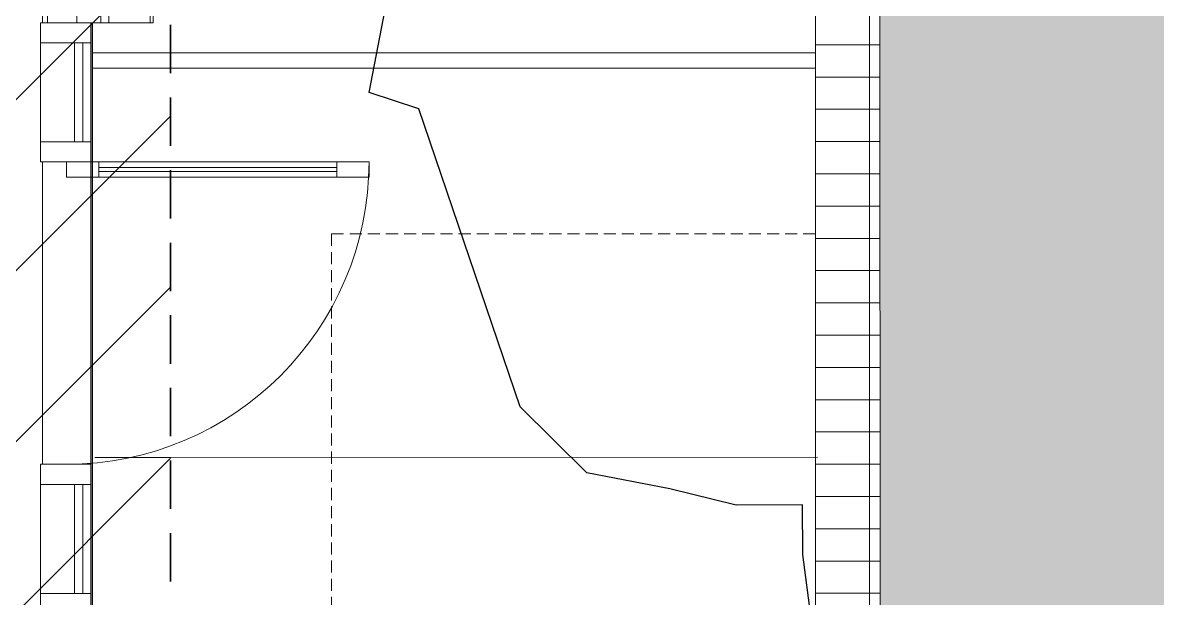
# Model space of a CAD drawing. Header units: inches. Extents: x 3268 to 7018, y 976 to 6708.
# Drawn here: x 6034.4 to 6175.1, y 4679.8 to 4751.1 of the extents above; entities that cross this region are included whole.
import ezdxf

# ---------------------------------------------------------------- set-up
doc = ezdxf.new("R2010")
doc.units = ezdxf.units.IN
doc.header["$MEASUREMENT"] = 0
for name, pattern in [('IMPORT-DASHED _2_', [8.999999999999996, 5.999999999999998, -2.999999999999999]), ('IMPORT-DASHED2', [4.499999999999999, 2.999999999999999, -1.5]), ('IMPORT-DASHED4', [2.25, 1.5, -0.7499999999999998])]:
    doc.linetypes.add(name, pattern=pattern)
for name, color, linetype, lineweight in [('0-landscaping', 1, 'Continuous', 25), ('A-DETL', 90, 'Continuous', 9), ('A-DETL-GENF', 92, 'Continuous', 9), ('A-GLAZ-CURT', 52, 'Continuous', 9), ('A-GLAZ-CWMG', 51, 'Continuous', 9), ('A-WALL', 113, 'Continuous', 9), ('C-BLDG', 3, 'Continuous', 25), ('C-ESMT-STBK', 4, 'IMPORT-DASHED _2_', 35), ('C-SITE-HRAL', 10, 'Continuous', 15), ('I-WALL', 2, 'Continuous', 9), ('L-DROPOFF STUDIES', 2, 'Continuous', 15), ('L-PVMT-BRCK-HATC', 252, 'Continuous', 15), ('L-PVMT-CONC-HATC', 252, 'Continuous', 15), ('L-SITE-ESMT-SGHT-TRIA', 10, 'IMPORT-DASHED2', 15), ('L-SITE-STEP', 2, 'Continuous', 15), ('site_dwg', 8, 'Continuous', 9)]:
    doc.layers.add(name, color=color, linetype=linetype, lineweight=lineweight)

# ---------------------------------------------------------------- blocks, each defined once
blk = doc.blocks.new('Rectangular Mullion - 2_5_ x 6_ rectangular-V108-Overall Retail Plan Opt 2')
at = {"layer": 'A-GLAZ-CWMG'}
for p, q in [((-2.500000000000454, 3), (0, 3)), ((-2.500000000000454, -2.999999999966936), (-2.500000000000454, 3)), ((0, 3), (0, -2.999999999966936)), ((-2.500000000000454, -3.250000000000454), (-2.500000000000454, -2.999999999966936)), ((0, -3.250000000000454), (-2.500000000000454, -3.250000000000454)), ((0, -2.999999999966936), (0, -3.250000000000454))]:
    blk.add_line(p, q, dxfattribs=at)
blk = doc.blocks.new('System Panel - GLA-01 - Insulated Glass - Clear-12318123-Overall Retail Plan Opt 2')
at = {"layer": 'A-GLAZ-CURT'}
for p, q in [((5.500000000005911, -1.000000000000455), (-7.999999999991359, -1.000000000000455)), ((-7.999999999991359, -1.000000000000455), (-7.999999999991359, -1.999999999999545)), ((5.500000000005911, -1.999999999999545), (5.500000000005911, -1.000000000000455)), ((-7.999999999991359, -1.999999999999545), (5.500000000005911, -1.999999999999545))]:
    blk.add_line(p, q, dxfattribs=at)
blk = doc.blocks.new('Rectangular Mullion - 2_5_ x 6_ rectangular-V109-Overall Retail Plan Opt 2')
at = {"layer": 'A-GLAZ-CWMG'}
for p, q in [((-1.250000000000909, 3), (1.250000000000909, 3)), ((-1.250000000000909, -2.999999999968217), (-1.250000000000909, 3)), ((1.250000000000909, 3), (1.250000000000909, -2.999999999968217)), ((-1.250000000000909, -3.250000000000454), (-1.250000000000909, -2.999999999968217)), ((1.250000000000909, -3.250000000000454), (-1.250000000000909, -3.250000000000454)), ((1.250000000000909, -2.999999999968217), (1.250000000000909, -3.250000000000454))]:
    blk.add_line(p, q, dxfattribs=at)
blk = doc.blocks.new('Rectangular Mullion - 2_5_ x 6_ rectangular-10003947-Overall Retail Plan Opt 2')
at = {"layer": 'A-GLAZ-CWMG'}
for p, q in [((6036.625343047515, 4693.898582565569), (6036.625343047515, 4680.398582565587)), ((6042.875343047515, 4693.898582565569), (6042.875343047515, 4680.398582565587))]:
    blk.add_line(p, q, dxfattribs=at)
blk = doc.blocks.new('Rectangular Mullion - 2_5_ x 6_ rectangular-12318122-Overall Retail Plan Opt 2')
at = {"layer": 'A-GLAZ-CWMG'}
for p, q in [((-1.249999999999545, 3), (1.249999999999545, 3)), ((-1.249999999999545, -2.999999999966936), (-1.249999999999545, 3)), ((1.249999999999545, 3), (1.249999999999545, -2.999999999966936)), ((-1.249999999999545, -3.250000000000454), (-1.249999999999545, -2.999999999966936)), ((1.249999999999545, -3.250000000000454), (-1.249999999999545, -3.250000000000454)), ((1.249999999999545, -2.999999999966936), (1.249999999999545, -3.250000000000454))]:
    blk.add_line(p, q, dxfattribs=at)
blk = doc.blocks.new('System Panel - GLA-01 - Insulated Glass - Clear-12318125-Overall Retail Plan Opt 2')
at = {"layer": 'A-GLAZ-CURT'}
for p, q in [((7.374999999992268, -1.000000000000455), (-4.874999999991814, -1.000000000000455)), ((-4.874999999991814, -1.000000000000455), (-4.874999999991814, -1.999999999999545)), ((7.374999999992268, -1.999999999999545), (7.374999999992268, -1.000000000000455)), ((-4.874999999991814, -1.999999999999545), (7.374999999992268, -1.999999999999545))]:
    blk.add_line(p, q, dxfattribs=at)
blk = doc.blocks.new('Rectangular Mullion - 2_5_ x 6_ rectangular-12317823-Overall Retail Plan Opt 2')
at = {"layer": 'A-GLAZ-CWMG'}
for p, q in [((6036.625343047515, 4748.648582565569), (6036.625343047515, 4736.398582565585)), ((6042.875343047515, 4748.648582565569), (6042.875343047515, 4736.398582565585))]:
    blk.add_line(p, q, dxfattribs=at)
blk = doc.blocks.new('site_dwg_dec1-V213-Overall Retail Plan Opt 2')
at = {"layer": '0-landscaping', "color": 213, "flags": 128}
blk.add_lwpolyline([(-112.2937946572899, -51.01856319714852), (-113.6970061503296, -44.31078655997907), (-113.4150734304339, -33.60813601533072), (-111.9789908119973, -25.74425305179238), (-113.5068532182984, -17.10199426285316), (-117.6248491627762, -13.48485254158504), (-117.8740236475194, -9.615914829065785), (-111.664257585881, -0.4699661230747551), (-108.9495437625906, 2.620645575183971), (-113.0675397062063, 6.237787295142424), (-116.2805885930347, 10.88512405573647), (-120.5231648285251, 16.43677114294632), (-121.0214998896835, 24.17471959924523), (-115.9658553720864, 36.15941098107077), (-110.91016858537, 48.14415048813907), (-113.0937468457077, 51.88722671996447), (-107.5397389064552, 56.13394474226742)], dxfattribs=at)
blk = doc.blocks.new('site_dwg_b2-12649368-Overall Retail Plan Opt 2')
at = {"layer": 'L-PVMT-BRCK-HATC', "color": 53}
blk.add_line((0, 0), (0, 7.990953347180038), dxfattribs=at)
blk = doc.blocks.new('site_dwg-12440225-Overall Retail Plan Opt 2')
at = {"layer": 'C-ESMT-STBK'}
h = blk.add_hatch(dxfattribs=at)
h.set_pattern_fill('FP_236', color=43, style=0, pattern_type=2)
h.set_pattern_definition([(41.19300000000002, (24349227.445, 9821790.73), (-9.878962955707756, 11.2874306606842), [])])
h.paths.add_polyline_path([(24340754.41764874, 9814238.256800799), (24341007.28369483, 9818038.207201697), (24340597.61508091, 9818336.289935663), (24339080.54507963, 9818175.041572), (24339041.04656363, 9818170.586227996), (24338991.68861391, 9818164.27902802), (24338951.70183868, 9818158.637384389), (24338912.96937073, 9818152.689061128), (24338874.36010189, 9818146.280125272), (24338835.87236292, 9818139.411975248), (24338797.50579851, 9818132.085986648), (24338766.50818425, 9818125.853604812), (24338766.89231019, 9818124.002092425), (24338807.18576453, 9818132.259389622), (24338846.06993594, 9818139.731584428), (24338885.04424, 9818146.727429258), (24338924.10287013, 9818153.245822722), (24338956.51865115, 9818158.316607647), (24338953.32382087, 9818110.342748318), (24338969.07279708, 9818112.710400388), (24339007.86497075, 9818118.055290567), (24339046.71994471, 9818122.92269113), (24339092.45343486, 9818128.037917001), (24340292.99008468, 9818255.650188034), (24340584.31472673, 9818286.605874758), (24340934.68922023, 9818031.666679043), (24340687.3560084, 9814314.861073798), (24339595.34670922, 9814726.863514047), (24339587.50957331, 9814715.68687136), (24338715.45843181, 9815327.180653278), (24338691.60180446, 9815293.158049863), (24339013.48739237, 9815068.288049085), (24339549.36884944, 9814692.907733086), (24340725.61240819, 9814249.124683892)])
h.paths.add_polyline_path([(24338722.46981283, 9815337.179779818), (24338763.80719084, 9815396.132170605), (24338658.92817304, 9815468.79891386), (24338617.74228099, 9815409.741564125), (24338722.19139668, 9815337.372683933)])
at = {"layer": 'L-PVMT-BRCK-HATC'}
h = blk.add_hatch(dxfattribs=at)
h.set_pattern_fill('FP_246', color=53, style=0, pattern_type=2)
h.set_pattern_definition([(41.19300000000002, (24339643.438, 9814490.821), (0.375403592299723, 5.641549445222338), [11.995, -3.998]), (131.193, (24339646.447, 9814493.454), (0.3754035922997256, 5.641549445222338), [11.995, -3.998])])
h.paths.add_polyline_path([(24340944.14260868, 9815161.56902191), (24340946.20790308, 9815192.747086309), (24341054.75702199, 9815287.751801526), (24341063.87239928, 9815424.199854838), (24341015.92996943, 9815427.389928112), (24341020.73005893, 9815499.242452446), (24341068.6233038, 9815496.042956479), (24341085.92457959, 9815756.343615633), (24341038.03025398, 9815759.526984198), (24341042.83057567, 9815831.382984137), (24341090.71518529, 9815828.196758201), (24341094.25579284, 9815881.407237886), (24340999.25292033, 9815989.95425186), (24341037.33064584, 9816562.210287204), (24341145.95890891, 9816657.28427078), (24341149.83738892, 9816715.34122569), (24341101.91933975, 9816718.542378701), (24341106.71858403, 9816790.382251019), (24341154.61183225, 9816787.182754835), (24341172.38615708, 9817054.592693102), (24341124.49183767, 9817057.776154408), (24341129.29215316, 9817129.632061608), (24341177.18540137, 9817126.432565417), (24341191.29366988, 9817337.949903736), (24341143.30704276, 9817341.15563808), (24341148.15635795, 9817412.992162973), (24341196.04622471, 9817409.792895138), (24341198.60298609, 9817448.452610748), (24341103.52900252, 9817557.080873795), (24341063.62171076, 9817559.73488301), (24340904.2315685, 9815164.235268736)])
at = {"layer": 'C-BLDG', "color": 213, "flags": 128}
blk.add_lwpolyline([(24340942.7412479, 9817077.89087798), (24340942.98476545, 9817077.874674406), (24340946.70276498, 9817133.751113795), (24340937.47317455, 9817134.36524765), (24340952.26241925, 9817356.627333982)], dxfattribs=at)
at = {"layer": 'C-ESMT-STBK', "color": 43}
blk.add_line((24341007.27473861, 9818038.206394771), (24340754.40937513, 9814238.266251713), dxfattribs=at)
at = {"layer": 'C-SITE-HRAL', "color": 53}
for p, q in [((24340952.01480024, 9817352.904481262), (24340961.63784872, 9817352.263185509)), ((24340961.63784872, 9817352.263185509), (24341041.44068628, 9817346.944993366)), ((24340951.88713146, 9817350.988730578), (24340961.5103651, 9817350.347422484)), ((24340961.5103651, 9817350.347422484), (24341041.3130175, 9817345.029242681))]:
    blk.add_line(p, q, dxfattribs=at)
at = {"layer": 'L-DROPOFF STUDIES', "color": 53}
blk.add_line((24341078.53785986, 9817802.208783602), (24341037.69179326, 9817189.785355203), dxfattribs=at)
at = {"layer": 'L-PVMT-BRCK-HATC', "color": 53, "flags": 128}
blk.add_lwpolyline([(24341063.62171076, 9817559.73488301), (24340904.2315685, 9815164.235268736)], dxfattribs=at)
at = {"layer": 'L-PVMT-CONC-HATC', "color": 53}
for p, q in [((24340958.30765875, 9817302.218678096), (24340948.93413989, 9817302.842388911)), ((24341038.36123292, 9817296.89194), (24340958.30765875, 9817302.218678096))]:
    blk.add_line(p, q, dxfattribs=at)
at = {"layer": 'L-PVMT-CONC-HATC', "color": 53, "flags": 128}
blk.add_lwpolyline([(24340810.97856645, 9813883.407517424), (24341079.49527819, 9817918.8457369), (24341096.7375669, 9818177.973708384)], dxfattribs=at)
at = {"layer": 'L-SITE-ESMT-SGHT-TRIA', "color": 53, "linetype": 'IMPORT-DASHED4', "flags": 128}
blk.add_lwpolyline([(24340980.0825726, 9817328.538924053), (24341039.95018623, 9817324.55535303), (24341035.96661521, 9817264.6877394), (24340976.09900158, 9817268.671310421)], close=True, dxfattribs=at)
at = {"layer": 'L-SITE-STEP', "color": 53, "flags": 128}
blk.add_lwpolyline([(24340961.96840837, 9817357.230678355), (24341041.77226597, 9817351.92055641), (24341034.32431679, 9817240.15936719), (24341014.00742226, 9817241.536114784), (24341006.57107511, 9817129.778005067)], dxfattribs=at)
at = {"xscale": 1.500000000000001, "yscale": 1.500000000000001, "zscale": 1.500000000000001, "rotation": 37.81158375857705}
blk.add_blockref('site_dwg_dec1-V213-Overall Retail Plan Opt 2', (24341167.63717422, 9817388.222872963), dxfattribs=at)
at = {"rotation": 86.19368400659664}
for p in [(24341049.47956309, 9817347.409450838), (24341049.21402753, 9817343.41827421), (24341048.94849196, 9817339.427097585), (24341048.68295639, 9817335.43592096), (24341048.41742082, 9817331.444744332), (24341048.15188525, 9817327.453567706), (24341047.88634968, 9817323.46239108), (24341047.62081411, 9817319.471214455), (24341047.35527854, 9817315.480037829), (24341047.08974297, 9817311.488861201), (24341046.8242074, 9817307.497684576), (24341046.55867183, 9817303.50650795), (24341046.29313626, 9817299.515331322), (24341046.02760069, 9817295.524154698), (24341045.76206512, 9817291.53297807), (24341045.49652955, 9817287.541801445), (24341045.23099398, 9817283.55062482), (24341044.96545841, 9817279.559448192)]:
    blk.add_blockref('site_dwg_b2-12649368-Overall Retail Plan Opt 2', p, dxfattribs=at)
blk = doc.blocks.new('Curtain Wall-Ext Sgl Door-Framed - SEE ELEV-12374604-Overall Retail Plan Opt 2')
at = {"layer": 'A-DETL'}
for p, q in [((16.86348507049064, 2.1316282072803e-14), (18.75000000000006, 2.1316282072803e-14)), ((16.86348507049064, -37.49999999999989), (16.86348507049064, 2.1316282072803e-14)), ((18.75000000000006, 2.1316282072803e-14), (18.75000000000006, -37.49999999999989)), ((18.75000000000006, -3.999999999999977), (16.86348507049064, -3.999999999999977)), ((17.55674253524548, -3.999999999999977), (17.55674253524548, -33.49999999999988)), ((18.05674253524548, -3.999999999999977), (18.05674253524548, -33.49999999999988)), ((16.86348507049064, -33.49999999999989), (18.75000000000006, -33.49999999999989)), ((18.75000000000006, -37.49999999999989), (16.86348507049064, -37.49999999999989))]:
    blk.add_line(p, q, dxfattribs=at)
blk.add_arc((18.75, 1.199040866595169e-13), 37.50000000000003, 180.0000000000001, 269.9999999999998, dxfattribs=at)

msp = doc.modelspace()

# ---------------------------------------------------------------- hatches: boundary and pattern name
at = {"layer": 'A-DETL-GENF'}
h = msp.add_hatch(dxfattribs=at)
h.set_pattern_fill('FP_269', style=0, pattern_type=2)
h.set_pattern_definition([(90, (0, 0), (-24, 1.469576158976824e-15), [])])
h.paths.add_polyline_path([(6036.875343047554, 4505.14858256558), (6036.875343047554, 4923.898582565589), (5029.750343047529, 4923.898582565593), (5029.750343047529, 4640.398582565584), (5391.750343047554, 4640.398582565584), (5391.750343047554, 4596.398582565584), (5645.500343047535, 4596.398582565584), (5645.500343047535, 4505.148582565583), (6023.442376340589, 4505.14858256558)])

# ---------------------------------------------------------------- linework, layer by layer
at = {"layer": 'A-WALL', "lineweight": 15}
for p, q in [((6036.875343047548, 4815.148582565587), (6036.875343047515, 4751.148582565569)), ((6050.625343047516, 4751.148582565569), (6050.625343047516, 4759.148582565564)), ((6036.875343047515, 4751.148582565569), (6050.625343047516, 4751.148582565569))]:
    msp.add_line(p, q, dxfattribs=at)
at = {"layer": 'A-WALL'}
for p, q in [((6037.500343047516, 4751.148582565569), (6037.500343047549, 4815.148582565587)), ((6041.125343047516, 4751.148582565569), (6041.125343047549, 4815.148582565587)), ((6044.125343047516, 4751.148582565569), (6044.125343047549, 4815.148582565587)), ((6045.125343047515, 4751.148582565569), (6045.125343047548, 4815.148582565587)), ((6050.250343047516, 4751.148582565569), (6050.250343047516, 4759.148582565564))]:
    msp.add_line(p, q, dxfattribs=at)
at = {"layer": 'I-WALL'}
for p, q in [((6036.875343047518, 4696.398582565585), (6036.875343047518, 4733.898582565585)), ((6042.875343047518, 4733.898582565585), (6042.875343047518, 4696.398582565585))]:
    msp.add_line(p, q, dxfattribs=at)

# ---------------------------------------------------------------- block references
at = {"layer": 'A-DETL', "rotation": 90.00000000000018}
msp.add_blockref('Curtain Wall-Ext Sgl Door-Framed - SEE ELEV-12374604-Overall Retail Plan Opt 2', (6039.875343047515, 4715.148582565585), dxfattribs=at)
at = {"layer": 'A-GLAZ-CURT', "rotation": 90.00000000000018}
for name, p in [('System Panel - GLA-01 - Insulated Glass - Clear-12318125-Overall Retail Plan Opt 2', (6039.875343047515, 4741.273582565576)), ('System Panel - GLA-01 - Insulated Glass - Clear-12318123-Overall Retail Plan Opt 2', (6039.875343047515, 4688.398582565578))]:
    msp.add_blockref(name, p, dxfattribs=at)
at = {"layer": 'A-GLAZ-CWMG', "extrusion": (0, 0, -1), "rotation": 89.99999999999984}
for name, p in [('Rectangular Mullion - 2_5_ x 6_ rectangular-V108-Overall Retail Plan Opt 2', (-6039.875343047515, 4751.148582565568)), ('Rectangular Mullion - 2_5_ x 6_ rectangular-12318122-Overall Retail Plan Opt 2', (-6039.875343047515, 4735.148582565585)), ('Rectangular Mullion - 2_5_ x 6_ rectangular-12318122-Overall Retail Plan Opt 2', (-6039.875343047515, 4695.148582565584)), ('Rectangular Mullion - 2_5_ x 6_ rectangular-V109-Overall Retail Plan Opt 2', (-6039.875343047515, 4679.148582565586))]:
    msp.add_blockref(name, p, dxfattribs=at)
at = {"layer": 'A-GLAZ-CWMG'}
for name in ['Rectangular Mullion - 2_5_ x 6_ rectangular-12317823-Overall Retail Plan Opt 2', 'Rectangular Mullion - 2_5_ x 6_ rectangular-10003947-Overall Retail Plan Opt 2']:
    msp.add_blockref(name, (0, 0), dxfattribs=at)
at = {"layer": 'site_dwg', "color": 53, "lineweight": 15, "rotation": 3.810000000000009}
msp.add_blockref('site_dwg-12440225-Overall Retail Plan Opt 2', (-23628768.691637, -11408316.78144797), dxfattribs=at)

doc.saveas('drawing.dxf')
